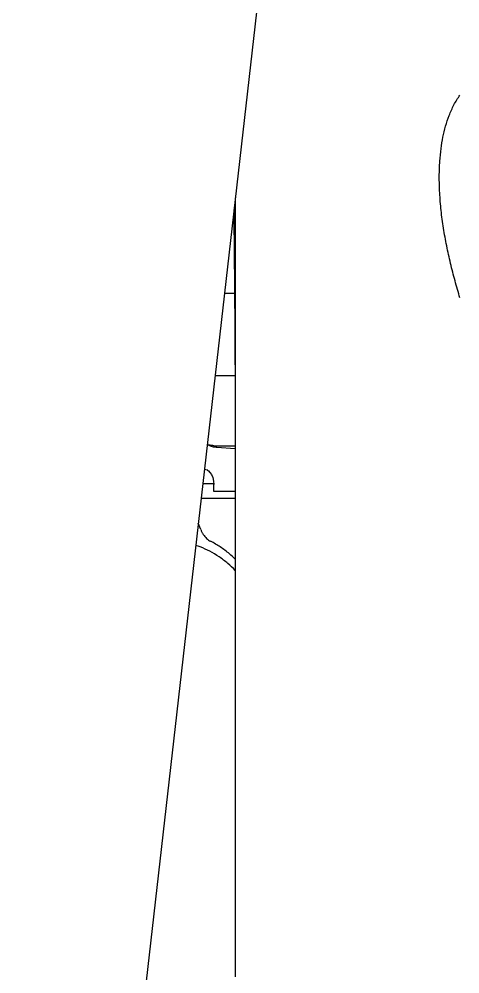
# Model space of a CAD drawing. Header units: millimetres. Extents: x 156850 to 204135, y 56350 to 74150.
# Drawn here: x 174349.8 to 174448.9, y 60931.3 to 61145.5 of the extents above; entities that cross this region are included whole.
import ezdxf

# ---------------------------------------------------------------- set-up
doc = ezdxf.new("R2010")
doc.units = ezdxf.units.MM
doc.header["$LTSCALE"] = 150
doc.layers.add('-----33 Equipment', color=5, linetype='Continuous')

# ---------------------------------------------------------------- blocks, each defined once
blk = doc.blocks.new('X-2F-PLAN$0$A$C73FA2420')
at = {"color": 0, "linetype": 'Continuous'}
for p, q in [((1413.18, 1232.83), (831.09, 1299.15)), ((1276.73, 1247.64), (1278.13, 1248.21)), ((1283.73, 1247.58), (1283.73, 1239.89)), ((1286.95, 1244.68), (1287.01, 1247.2)), ((1290.29, 1246.83), (1290.19, 1246.46)), ((1285.23, 1244.68), (1286.86, 1244.68)), ((1285.23, 1239.89), (1285.23, 1244.68)), ((1290.19, 1246.46), (1290.09, 1246.12)), ((1295.54, 1244.73), (1295.54, 1239.89)), ((1295.17, 1244.03), (1294.87, 1239.89)), ((1311.23, 1239.93), (1311.23, 1244.44)), ((1329.73, 1242.33), (1329.73, 1240.05)), ((1238.73, 1239.89), (1176.35, 1239.88)), ((1229.52, 1239.89), (1228.18, 1239.89)), ((1237.3, 1239.89), (1229.09, 1239.89)), ((1258.73, 1239.89), (1237.46, 1239.89)), ((1293.08, 1239.89), (1238.73, 1239.89)), ((1288.28, 1239.89), (1257.62, 1239.89)), ((1293.61, 1239.89), (1291.04, 1239.89)), ((1302.26, 1239.89), (1299.24, 1239.89)), ((1303.41, 1239.9), (1300.58, 1239.89)), ((1304.04, 1239.89), (1302.26, 1239.89)), ((1307, 1239.91), (1303.41, 1239.9)), ((1309.67, 1239.92), (1307, 1239.91)), ((1312.32, 1239.93), (1309.67, 1239.92)), ((1314.94, 1239.95), (1312.32, 1239.93)), ((1317.55, 1239.96), (1314.94, 1239.95)), ((1320.13, 1239.98), (1317.55, 1239.96)), ((1322.68, 1240), (1320.13, 1239.98)), ((1325.14, 1240.01), (1322.68, 1240)), ((1327.43, 1240.03), (1325.14, 1240.01)), ((1332.24, 1240.07), (1327.43, 1240.03)), ((1337.99, 1240.12), (1332.24, 1240.07)), ((1341.02, 1240.14), (1337.99, 1240.12)), ((1344.55, 1240.17), (1341.02, 1240.14)), ((1347.43, 1240.19), (1344.55, 1240.17)), ((1348.56, 1240.19), (1347.43, 1240.19)), ((1351.13, 1239.9), (1350.19, 1239.9))]:
    blk.add_line(p, q, dxfattribs=at)
for points in [[(1290.18, 1246.24), (1290.07, 1246.09), (1289.87, 1245.86), (1289.53, 1245.57), (1289.05, 1245.25), (1288.4, 1244.95), (1287.61, 1244.74), (1286.86, 1244.68)], [(1290.18, 1246.25), (1290.19, 1246.27), (1290.18, 1246.24)], [(1295.82, 1246.2), (1295.53, 1245.55), (1295.3, 1244.84), (1295.18, 1244.15), (1295.17, 1244.03)], [(1222.31, 1239.89), (1189.47, 1239.88), (1188.97, 1239.88), (1188.48, 1239.88), (1187.99, 1239.88), (1187.5, 1239.88), (1187.02, 1239.88), (1186.53, 1239.88), (1186.05, 1239.88), (1185.57, 1239.88), (1185.1, 1239.88), (1184.62, 1239.88), (1184.15, 1239.88), (1183.67, 1239.88), (1183.2, 1239.88), (1182.73, 1239.88), (1182.27, 1239.88), (1181.8, 1239.88), (1181.34, 1239.88)], [(1228.37, 1239.89), (1227.66, 1239.89), (1226.96, 1239.89), (1226.28, 1239.89), (1225.59, 1239.89), (1224.92, 1239.89), (1224.26, 1239.89), (1223.6, 1239.89), (1222.95, 1239.89), (1222.31, 1239.89)], [(1237.46, 1239.89), (1236.68, 1239.89), (1235.9, 1239.89), (1235.13, 1239.89), (1234.36, 1239.89), (1232.05, 1239.89)], [(1299.24, 1239.89), (1295.88, 1239.89), (1293.61, 1239.89)], [(1325.41, 1239.89), (1311.2, 1239.89), (1310.03, 1239.89), (1308.86, 1239.89), (1307.69, 1239.89), (1306.5, 1239.89), (1305.27, 1239.89), (1302.03, 1239.89)], [(1350.19, 1239.9), (1349.44, 1239.9), (1348.69, 1239.9), (1347.94, 1239.9), (1347.18, 1239.9), (1346.42, 1239.9), (1345.66, 1239.9), (1344.89, 1239.9), (1344.12, 1239.9), (1325.41, 1239.89)]]:
    blk.add_lwpolyline(points, dxfattribs=at)
for points, start_tangent, end_tangent in [([(1267.57, 1239.88), (1269.11, 1241.55), (1270.6, 1243.52), (1271.84, 1245.59), (1272.81, 1247.73), (1273.18, 1248.77)], (0.708418, 0.705793), (0.303897, 0.952705)), ([(1276.73, 1247.64), (1276.15, 1247.37), (1275.61, 1247.06), (1275.14, 1246.7), (1274.72, 1246.31), (1274.37, 1245.88), (1274.09, 1245.43)], (-0.92582, -0.377964), (-0.461598, -0.887089)), ([(1270.11, 1239.87), (1271.27, 1241.18), (1272.81, 1243.26), (1274.09, 1245.43)], (0.682774, 0.73063), (0.461598, 0.887089)), ([(1295.54, 1244.73), (1295.56, 1245.11), (1295.62, 1245.53), (1295.74, 1245.96), (1295.83, 1246.2)], (0.000062, 1), (0.391946, 0.919988)), ([(1328.67, 1189.42), (1332.54, 1190.53), (1336.44, 1191.53), (1340.37, 1192.4), (1344.34, 1193.11), (1348.31, 1193.64), (1352.26, 1193.96), (1356.01, 1194.06), (1359.34, 1193.94), (1362.2, 1193.66), (1364.75, 1193.24), (1367.2, 1192.65), (1369.63, 1191.84), (1372, 1190.76), (1374.21, 1189.42)], (0.959151, 0.282893), (0.819975, -0.572399))]:
    blk.add_spline(points, degree=3, dxfattribs=dict(at, start_tangent=start_tangent, end_tangent=end_tangent))
blk = doc.blocks.new('X-2F-PLAN$0$zw$C47F')
at = {"layer": '-----33 Equipment'}
blk.add_blockref('X-2F-PLAN$0$A$C73FA2420', (2898.05, 848.02), dxfattribs=at)

msp = doc.modelspace()

# ---------------------------------------------------------------- block references
at = {"layer": '-----33 Equipment', "rotation": 90.00000000000001}
msp.add_blockref('X-2F-PLAN$0$zw$C47F', (176486.3, 56856.22), dxfattribs=at)

doc.saveas('drawing.dxf')
